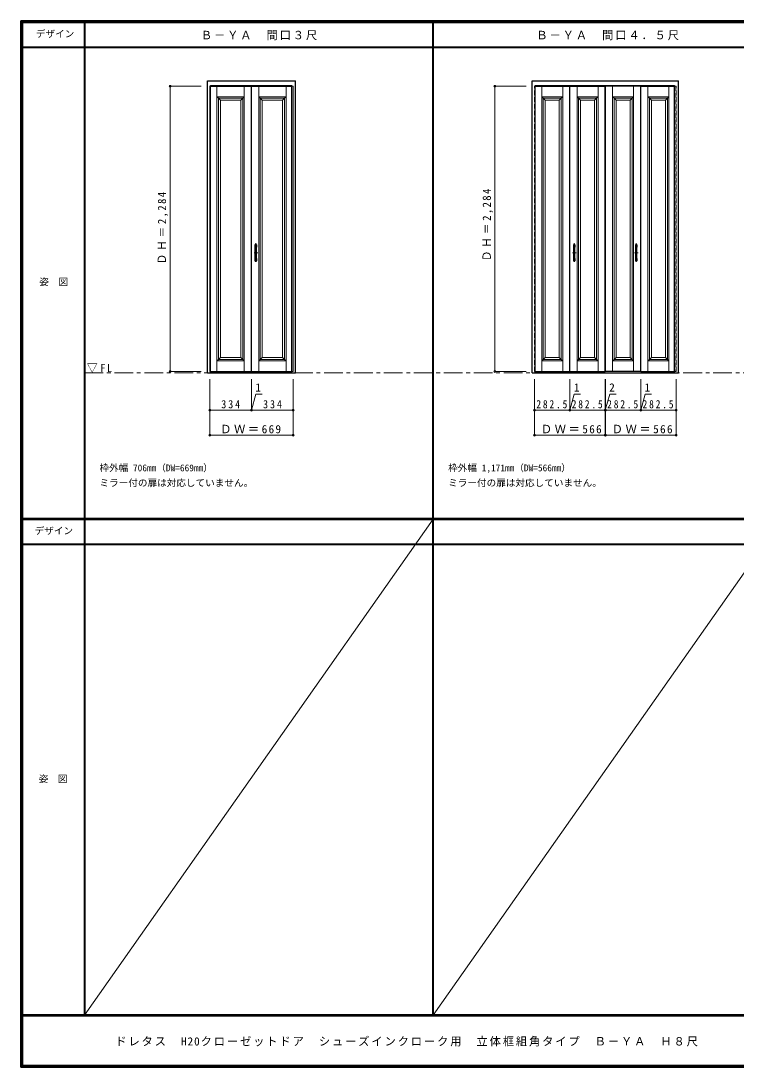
# Model space of a CAD drawing. Units: millimetres, scale not verified. Extents: x -6000 to 5700, y -4307 to 4260.
# Drawn here: x -6000 to -267, y -4205 to 4175 of the extents above; entities that cross this region are included whole.
import ezdxf
from ezdxf.enums import TextEntityAlignment as Align

# ---------------------------------------------------------------- set-up
doc = ezdxf.new("R2010")
doc.units = ezdxf.units.MM
doc.header["$LTSCALE"] = 30
doc.header["$PDMODE"] = 32
doc.header["$PDSIZE"] = 15
doc.linetypes.add('CHAIN1', pattern=[8, 5, -1, 1, -1])
doc.linetypes.add('DASHED1', pattern=[1.8, 1.2, -0.6])
for name, color, linetype, lineweight in [('0-1_通り芯', 4, 'CHAIN1', 9), ('0-2_扉', 3, 'Continuous', 25), ('0-3_仕上げ', 7, 'Continuous', 18), ('0-4_枠', 3, 'Continuous', 25), ('0-7_取手', 7, 'Continuous', 18), ('0-B_寸法', 7, 'Continuous', 9), ('F-1_枠', 6, 'Continuous', 40), ('F-A_文字', 7, 'Continuous', 18)]:
    doc.layers.add(name, color=color, linetype=linetype, lineweight=lineweight)
doc.layers.add('0-A_文字', color=7, linetype='Continuous')
doc.styles.add('ＭＳ ゴシック', font='')
doc.styles.get('ＭＳ ゴシック').set_extended_font_data('MS Gothic')

msp = doc.modelspace()

# ---------------------------------------------------------------- linework, layer by layer
at = {"layer": '0-1_通り芯'}
for p, q in [((-4116, 2394.5), (-4116, 2240.5)), ((-1563.77, 2394.5), (-1563.77, 2240.5)), ((-1066.77, 2394.5), (-1066.77, 2240.5)), ((-4101, 2317.5), (-4131, 2317.5)), ((-1548.77, 2317.5), (-1578.77, 2317.5)), ((-1081.77, 2317.5), (-1051.77, 2317.5))]:
    msp.add_line(p, q, dxfattribs=at)
at = {"layer": '0-1_通り芯', "color": 7, "lineweight": 18}
msp.add_line((-5490, 1356), (2895, 1356), dxfattribs=at)
at = {"layer": '0-2_扉', "color": 4, "linetype": 'DASHED1', "lineweight": 9}
for p, q in [((-4486, 1367.5), (-4486, 3651.5)), ((-4480.5, 3651.5), (-4486, 3651.5)), ((-3828.5, 3651.5), (-3817, 3651.5)), ((-3817, 1367.5), (-3817, 3651.5)), ((-1882.27, 1367.5), (-1882.27, 3651.5)), ((-1876.77, 3651.5), (-1882.27, 3651.5)), ((-759.77, 3651.5), (-748.27, 3651.5)), ((-748.27, 1367.5), (-748.27, 3651.5)), ((-4480.5, 1367.5), (-4486, 1367.5)), ((-3828.5, 1367.5), (-3817, 1367.5)), ((-1876.77, 1367.5), (-1882.27, 1367.5)), ((-759.77, 1367.5), (-748.27, 1367.5))]:
    msp.add_line(p, q, dxfattribs=at)
at = {"layer": '0-2_扉', "color": 7, "linetype": 'DASHED1', "lineweight": 18}
for p, q in [((-4484.59, 3651.5), (-4484.59, 1367.5)), ((-3818.41, 3651.5), (-3818.41, 1367.5)), ((-1880.86, 3651.5), (-1880.86, 1367.5)), ((-749.69, 3651.5), (-749.69, 1367.5))]:
    msp.add_line(p, q, dxfattribs=at)
at = {"layer": '0-2_扉'}
for p, q in [((-4480.5, 3651.5), (-4152, 3651.5)), ((-4152, 1367.5), (-4152, 3651.5)), ((-4151, 1367.5), (-4151, 3651.5)), ((-4151, 3651.5), (-3828.5, 3651.5)), ((-1876.77, 3651.5), (-1599.77, 3651.5)), ((-1599.77, 1367.5), (-1599.77, 3651.5)), ((-1598.77, 3651.5), (-1316.27, 3651.5)), ((-1598.77, 1367.5), (-1598.77, 3651.5)), ((-1316.27, 1367.5), (-1316.27, 3651.5)), ((-1031.77, 3651.5), (-1314.27, 3651.5)), ((-1031.77, 1367.5), (-1031.77, 3651.5)), ((-1030.77, 1367.5), (-1030.77, 3651.5)), ((-1030.77, 3651.5), (-759.77, 3651.5)), ((-4480.5, 1367.5), (-4152, 1367.5)), ((-4151, 1367.5), (-3828.5, 1367.5)), ((-1876.77, 1367.5), (-1599.77, 1367.5)), ((-1598.77, 1367.5), (-1316.27, 1367.5)), ((-1030.77, 1367.5), (-759.77, 1367.5))]:
    msp.add_line(p, q, dxfattribs=at)
msp.add_lwpolyline([(-1031.77, 1367.5), (-1314.27, 1367.5), (-1314.27, 3651.5)], dxfattribs=at)
at = {"layer": '0-3_仕上げ'}
for p, q in [((-4429, 1367.5), (-4429, 3651.5)), ((-4209, 1367.5), (-4209, 3651.5)), ((-4094, 1367.5), (-4094, 3651.5)), ((-3874, 1367.5), (-3874, 3651.5)), ((-1825.27, 1367.5), (-1825.27, 3651.5)), ((-1656.77, 1367.5), (-1656.77, 3651.5)), ((-1541.77, 1367.5), (-1541.77, 3651.5)), ((-1373.27, 1367.5), (-1373.27, 3651.5)), ((-1257.27, 1367.5), (-1257.27, 3651.5)), ((-1088.77, 1367.5), (-1088.77, 3651.5)), ((-973.77, 1367.5), (-973.77, 3651.5)), ((-805.27, 1367.5), (-805.27, 3651.5)), ((-4417, 3555.5), (-4429, 3567.5)), ((-4429, 3567.5), (-4209, 3567.5)), ((-4417, 3555.5), (-4221, 3555.5)), ((-4417, 1463.5), (-4417, 3555.5)), ((-4401, 3539.5), (-4237, 3539.5)), ((-4209, 3567.5), (-4221, 3555.5)), ((-4221, 1463.5), (-4221, 3555.5)), ((-4082, 3555.5), (-4094, 3567.5)), ((-4094, 3567.5), (-3874, 3567.5)), ((-4082, 3555.5), (-3886, 3555.5)), ((-4082, 1463.5), (-4082, 3555.5)), ((-4066, 3539.5), (-3902, 3539.5)), ((-3874, 3567.5), (-3886, 3555.5)), ((-3886, 1463.5), (-3886, 3555.5)), ((-1813.27, 3555.5), (-1825.27, 3567.5)), ((-1825.27, 3567.5), (-1656.77, 3567.5)), ((-1813.27, 3555.5), (-1668.77, 3555.5)), ((-1813.27, 1463.5), (-1813.27, 3555.5)), ((-1797.27, 3539.5), (-1807.74, 3549.96)), ((-1797.27, 1479.5), (-1797.27, 3539.5)), ((-1684.77, 1479.5), (-1684.77, 3539.5)), ((-1656.77, 3567.5), (-1668.77, 3555.5)), ((-1668.77, 1463.5), (-1668.77, 3555.5)), ((-1529.77, 3555.5), (-1541.77, 3567.5)), ((-1541.77, 3567.5), (-1373.27, 3567.5)), ((-1529.77, 3555.5), (-1385.27, 3555.5)), ((-1529.77, 1463.5), (-1529.77, 3555.5)), ((-1513.77, 3539.5), (-1524.24, 3549.96)), ((-1513.77, 1479.5), (-1513.77, 3539.5)), ((-1401.27, 1479.5), (-1401.27, 3539.5)), ((-1373.27, 3567.5), (-1385.27, 3555.5)), ((-1385.27, 1463.5), (-1385.27, 3555.5)), ((-1245.27, 3555.5), (-1257.27, 3567.5)), ((-1257.27, 3567.5), (-1088.77, 3567.5)), ((-1245.27, 3555.5), (-1100.77, 3555.5)), ((-1245.27, 1463.5), (-1245.27, 3555.5)), ((-1229.27, 3539.5), (-1239.74, 3549.96)), ((-1229.27, 1479.5), (-1229.27, 3539.5)), ((-1116.77, 1479.5), (-1116.77, 3539.5)), ((-1088.77, 3567.5), (-1100.77, 3555.5)), ((-1100.77, 1463.5), (-1100.77, 3555.5)), ((-961.77, 3555.5), (-973.77, 3567.5)), ((-973.77, 3567.5), (-805.27, 3567.5)), ((-961.77, 3555.5), (-817.27, 3555.5)), ((-961.77, 1463.5), (-961.77, 3555.5)), ((-945.77, 3539.5), (-956.24, 3549.96)), ((-945.77, 1479.5), (-945.77, 3539.5)), ((-833.27, 1479.5), (-833.27, 3539.5)), ((-805.27, 3567.5), (-817.27, 3555.5)), ((-817.27, 1463.5), (-817.27, 3555.5)), ((-4417, 1463.5), (-4429, 1451.5)), ((-4429, 1451.5), (-4209, 1451.5)), ((-4417, 1463.5), (-4221, 1463.5)), ((-4401, 1479.5), (-4411.47, 1469.03)), ((-4221, 1463.5), (-4209, 1451.5)), ((-4082, 1463.5), (-4094, 1451.5)), ((-4094, 1451.5), (-3874, 1451.5)), ((-4082, 1463.5), (-3886, 1463.5)), ((-4066, 1479.5), (-4076.47, 1469.03)), ((-3886, 1463.5), (-3874, 1451.5)), ((-1813.27, 1463.5), (-1825.27, 1451.5)), ((-1825.27, 1451.5), (-1656.77, 1451.5)), ((-1813.27, 1463.5), (-1668.77, 1463.5)), ((-1797.27, 1479.5), (-1807.74, 1469.03)), ((-1668.77, 1463.5), (-1656.77, 1451.5)), ((-1529.77, 1463.5), (-1541.77, 1451.5)), ((-1541.77, 1451.5), (-1373.27, 1451.5)), ((-1529.77, 1463.5), (-1385.27, 1463.5)), ((-1513.77, 1479.5), (-1524.24, 1469.03)), ((-1385.27, 1463.5), (-1373.27, 1451.5)), ((-1245.27, 1463.5), (-1257.27, 1451.5)), ((-1257.27, 1451.5), (-1088.77, 1451.5)), ((-1245.27, 1463.5), (-1100.77, 1463.5)), ((-1229.27, 1479.5), (-1239.74, 1469.03)), ((-1100.77, 1463.5), (-1088.77, 1451.5)), ((-961.77, 1463.5), (-973.77, 1451.5)), ((-973.77, 1451.5), (-805.27, 1451.5)), ((-961.77, 1463.5), (-817.27, 1463.5)), ((-945.77, 1479.5), (-956.24, 1469.03)), ((-817.27, 1463.5), (-805.27, 1451.5))]:
    msp.add_line(p, q, dxfattribs=at)
for points in [[(-4401, 1479.5), (-4401, 3539.5), (-4411.47, 3549.96)], [(-4237, 1479.5), (-4237, 3539.5), (-4226.7, 3549.8)], [(-4066, 1479.5), (-4066, 3539.5), (-4076.47, 3549.96)], [(-3902, 1479.5), (-3902, 3539.5), (-3891.7, 3549.8)], [(-1797.27, 3539.5), (-1684.77, 3539.5), (-1674.47, 3549.8)], [(-1513.77, 3539.5), (-1401.27, 3539.5), (-1390.97, 3549.8)], [(-1229.27, 3539.5), (-1116.77, 3539.5), (-1106.47, 3549.8)], [(-945.77, 3539.5), (-833.27, 3539.5), (-822.97, 3549.8)], [(-4401, 1479.5), (-4237, 1479.5), (-4226.7, 1469.2)], [(-4066, 1479.5), (-3902, 1479.5), (-3891.7, 1469.2)], [(-1797.27, 1479.5), (-1684.77, 1479.5), (-1674.47, 1469.2)], [(-1513.77, 1479.5), (-1401.27, 1479.5), (-1390.97, 1469.2)], [(-1229.27, 1479.5), (-1116.77, 1479.5), (-1106.47, 1469.2)], [(-945.77, 1479.5), (-833.27, 1479.5), (-822.97, 1469.2)]]:
    msp.add_lwpolyline(points, dxfattribs=at)
at = {"layer": '0-4_枠'}
for p, q in [((-4504.5, 1356), (-4504.5, 3695)), ((-4504.5, 3695), (-3798.5, 3695)), ((-3798.5, 1356), (-3798.5, 3695)), ((-1900.77, 1356), (-1900.77, 3695)), ((-1900.77, 3695), (-729.77, 3695)), ((-729.77, 1356), (-729.77, 3695)), ((-4480.5, 1356), (-4480.5, 3659)), ((-4480.5, 3659), (-3828.5, 3659)), ((-3828.5, 1356), (-3828.5, 3659)), ((-1876.77, 1356), (-1876.77, 3659)), ((-1876.77, 3659), (-759.77, 3659)), ((-759.77, 1356), (-759.77, 3659)), ((-4504.5, 1356), (-3798.5, 1356)), ((-1900.77, 1356), (-729.77, 1356))]:
    msp.add_line(p, q, dxfattribs=at)
at = {"layer": '0-7_取手'}
for p, q in [((-4122, 2363.5), (-4122, 2381.5)), ((-4110, 2363.5), (-4110, 2381.5)), ((-1569.77, 2363.5), (-1569.77, 2381.5)), ((-1569.77, 2363.5), (-1569.77, 2381.5)), ((-1557.77, 2363.5), (-1557.77, 2381.5)), ((-1557.77, 2363.5), (-1557.77, 2381.5)), ((-1072.77, 2363.5), (-1072.77, 2381.5)), ((-1072.77, 2363.5), (-1072.77, 2381.5)), ((-1060.77, 2363.5), (-1060.77, 2381.5)), ((-1060.77, 2363.5), (-1060.77, 2381.5)), ((-4122, 2253.5), (-4122, 2271.5)), ((-4110, 2253.5), (-4110, 2271.5)), ((-1569.77, 2253.5), (-1569.77, 2271.5)), ((-1569.77, 2253.5), (-1569.77, 2271.5)), ((-1557.77, 2253.5), (-1557.77, 2271.5)), ((-1557.77, 2253.5), (-1557.77, 2271.5)), ((-1072.77, 2253.5), (-1072.77, 2271.5)), ((-1072.77, 2253.5), (-1072.77, 2271.5)), ((-1060.77, 2253.5), (-1060.77, 2271.5)), ((-1060.77, 2253.5), (-1060.77, 2271.5))]:
    msp.add_line(p, q, dxfattribs=at)
at = {"layer": '0-7_取手', "color": 3, "lineweight": 25}
for p, q in [((-4121, 2251.5), (-4121, 2383.5)), ((-4112, 2384.5), (-4120, 2384.5)), ((-4111, 2251.5), (-4111, 2383.5)), ((-1568.77, 2251.5), (-1568.77, 2383.5)), ((-1568.77, 2251.5), (-1568.77, 2383.5)), ((-1559.77, 2384.5), (-1567.77, 2384.5)), ((-1559.77, 2384.5), (-1567.77, 2384.5)), ((-1558.77, 2251.5), (-1558.77, 2383.5)), ((-1558.77, 2251.5), (-1558.77, 2383.5)), ((-1071.77, 2251.5), (-1071.77, 2383.5)), ((-1071.77, 2251.5), (-1071.77, 2383.5)), ((-1070.77, 2384.5), (-1062.77, 2384.5)), ((-1070.77, 2384.5), (-1062.77, 2384.5)), ((-1061.77, 2251.5), (-1061.77, 2383.5)), ((-1061.77, 2251.5), (-1061.77, 2383.5)), ((-4120, 2250.5), (-4112, 2250.5)), ((-1567.77, 2250.5), (-1559.77, 2250.5)), ((-1567.77, 2250.5), (-1559.77, 2250.5)), ((-1062.77, 2250.5), (-1070.77, 2250.5)), ((-1062.77, 2250.5), (-1070.77, 2250.5))]:
    msp.add_line(p, q, dxfattribs=at)
at = {"layer": '0-7_取手'}
for centre, start, end in [((-4121, 2381.5), 90, 180), ((-4121, 2363.5), 180, 270), ((-4111, 2381.5), 0, 90), ((-4111, 2363.5), 270, 0), ((-1568.77, 2381.5), 90, 180), ((-1568.77, 2381.5), 90, 180), ((-1568.77, 2363.5), 180, 270), ((-1568.77, 2363.5), 180, 270), ((-1558.77, 2381.5), 0, 90), ((-1558.77, 2381.5), 0, 90), ((-1558.77, 2363.5), 270, 0), ((-1558.77, 2363.5), 270, 0), ((-1071.77, 2381.5), 90, 180), ((-1071.77, 2381.5), 90, 180), ((-1071.77, 2363.5), 180, 270), ((-1071.77, 2363.5), 180, 270), ((-1061.77, 2381.5), 0, 90), ((-1061.77, 2381.5), 0, 90), ((-1061.77, 2363.5), 270, 0), ((-1061.77, 2363.5), 270, 0), ((-4121, 2271.5), 90, 180), ((-4111, 2271.5), 0, 90), ((-1568.77, 2271.5), 90, 180), ((-1568.77, 2271.5), 90, 180), ((-1558.77, 2271.5), 0, 90), ((-1558.77, 2271.5), 0, 90), ((-1071.77, 2271.5), 90, 180), ((-1071.77, 2271.5), 90, 180), ((-1061.77, 2271.5), 0, 90), ((-1061.77, 2271.5), 0, 90), ((-4121, 2253.5), 180, 270), ((-4111, 2253.5), 270, 0), ((-1568.77, 2253.5), 180, 270), ((-1568.77, 2253.5), 180, 270), ((-1558.77, 2253.5), 270, 0), ((-1558.77, 2253.5), 270, 0), ((-1071.77, 2253.5), 180, 270), ((-1071.77, 2253.5), 180, 270), ((-1061.77, 2253.5), 270, 0), ((-1061.77, 2253.5), 270, 0)]:
    msp.add_arc(centre, 1, start, end, dxfattribs=at)
at = {"layer": '0-7_取手', "color": 3, "lineweight": 25}
for centre, start, end in [((-4120, 2383.5), 90, 180), ((-4112, 2383.5), 0, 90), ((-1567.77, 2383.5), 90, 180), ((-1567.77, 2383.5), 90, 180), ((-1559.77, 2383.5), 0, 90), ((-1559.77, 2383.5), 0, 90), ((-1070.77, 2383.5), 90, 180), ((-1070.77, 2383.5), 90, 180), ((-1062.77, 2383.5), 0, 90), ((-1062.77, 2383.5), 0, 90), ((-4120, 2251.5), 180, 270), ((-4112, 2251.5), 270, 0), ((-1567.77, 2251.5), 180, 270), ((-1567.77, 2251.5), 180, 270), ((-1559.77, 2251.5), 270, 0), ((-1559.77, 2251.5), 270, 0), ((-1070.77, 2251.5), 180, 270), ((-1070.77, 2251.5), 180, 270), ((-1062.77, 2251.5), 270, 0), ((-1062.77, 2251.5), 270, 0)]:
    msp.add_arc(centre, 1, start, end, dxfattribs=at)
at = {"layer": '0-B_寸法', "color": 4}
for p, q in [((-4804.5, 3651.5), (-4554.5, 3651.5)), ((-4804.5, 3651.5), (-4804.5, 1367.5)), ((-2200.77, 3651.5), (-2200.77, 1367.5)), ((-2200.77, 3651.5), (-1950.77, 3651.5)), ((-4804.5, 1367.5), (-4554.5, 1367.5)), ((-2200.77, 1367.5), (-1950.77, 1367.5)), ((-4486, 856), (-4486, 1306)), ((-4152, 1056), (-4152, 1306)), ((-3817, 856), (-3817, 1306)), ((-1882.27, 856), (-1882.27, 1306)), ((-1599.77, 1056), (-1599.77, 1306)), ((-1316.27, 856), (-1316.27, 1306)), ((-1314.27, 856), (-1314.27, 1306)), ((-1031.77, 1056), (-1031.77, 1306)), ((-748.27, 856), (-748.27, 1306)), ((-1315.27, 1056), (-1280.32, 1186.43)), ((-1280.32, 1186.43), (-1229.54, 1186.43)), ((-4486, 1056), (-4152, 1056)), ((-4151, 1056), (-3817, 1056)), ((-1882.27, 1056), (-1599.77, 1056)), ((-1598.77, 1056), (-1316.27, 1056)), ((-1316.27, 1056), (-1314.27, 1056)), ((-1314.27, 1056), (-1031.77, 1056)), ((-1030.77, 1056), (-748.27, 1056)), ((-4486, 856), (-3817, 856)), ((-1882.27, 856), (-1316.27, 856)), ((-1314.27, 856), (-748.27, 856))]:
    msp.add_line(p, q, dxfattribs=at)
for points in [[(-4152, 1056), (-4151, 1056), (-4151, 1306)], [(-1599.77, 1056), (-1598.77, 1056), (-1598.77, 1306)], [(-1031.77, 1056), (-1030.77, 1056), (-1030.77, 1306)], [(-4151.5, 1056), (-4116.55, 1186.43), (-4065.77, 1186.43)], [(-1599.27, 1056), (-1564.32, 1186.43), (-1513.54, 1186.43)], [(-1031.27, 1056), (-996.32, 1186.43), (-945.54, 1186.43)]]:
    msp.add_lwpolyline(points, dxfattribs=at)
at = {"layer": '0-B_寸法'}
for p in [(-4804.5, 3651.5), (-2200.77, 3651.5), (-4804.5, 1367.5), (-2200.77, 1367.5), (-4486, 1056), (-4152, 1056), (-4151, 1056), (-3817, 1056), (-1882.27, 1056), (-1599.77, 1056), (-1598.77, 1056), (-1316.27, 1056), (-1314.27, 1056), (-1031.77, 1056), (-1030.77, 1056), (-748.27, 1056), (-4486, 856), (-3817, 856), (-1882.27, 856), (-1316.27, 856), (-1314.27, 856), (-748.27, 856)]:
    msp.add_point(p, dxfattribs=at)
at = {"layer": 'F-1_枠'}
for p, q in [((-6000, 4175), (5700, 4175)), ((-6000, 4175), (-6000, -4205)), ((-6000, 4170), (5700, 4170)), ((-6000, 4165), (5700, 4165)), ((-5995, 4175), (-5995, -4205)), ((-5990, 4175), (-5990, -4205)), ((-5490, 4175), (-5490, -3790)), ((-2695, -3790), (-2695, 4175)), ((-6000, 3965), (5690, 3965)), ((-5990, 190.5), (5690, 190.5)), ((-5990, 187.5), (5690, 187.5)), ((-5990, 184.5), (5690, 184.5)), ((-5990, -15.5), (5690, -15.5)), ((5700, -3790), (-6000, -3790)), ((5700, -3795), (-6000, -3795)), ((5700, -4195), (-6000, -4195)), ((5700, -4200), (-6000, -4200)), ((5700, -4205), (-6000, -4205))]:
    msp.add_line(p, q, dxfattribs=at)
at = {"layer": 'F-A_文字'}
for p, q in [((-2695, 184.5), (-5490, -3790)), ((100, 184.5), (-2695, -3790))]:
    msp.add_line(p, q, dxfattribs=at)

# ---------------------------------------------------------------- texts
at = {"layer": '0-1_通り芯', "color": 7, "insert": (-5471.25, 1356), "char_height": 65.98, "attachment_point": 7, "style": 'ＭＳ ゴシック'}
msp.add_mtext('\\T1.26;\\W0.95;▽FL', dxfattribs=at)
at = {"layer": '0-A_文字', "style": 'ＭＳ ゴシック'}
for s, p in [('枠外幅 706mm（DW=669mm）', (-5370, 550.5)), ('枠外幅 1,171mm（DW=566mm）', (-2575, 550.5)), ('ミラー付の扉は対応していません。', (-5370, 430.5)), ('ミラー付の扉は対応していません。', (-2575, 430.5))]:
    msp.add_text(s, height=54.99, dxfattribs=at).set_placement(p, align=Align.BOTTOM_LEFT)
at = {"layer": '0-A_文字', "char_height": 65.98, "attachment_point": 7, "style": 'ＭＳ ゴシック'}
for s, insert in [('\\T1.17;Ｂ－ＹＡ\u3000間口３尺', (-4557.5, 4020)), ('\\T1.17;Ｂ－ＹＡ\u3000間口４．５尺', (-1867.5, 4020))]:
    msp.add_mtext(s, dxfattribs=dict(at, insert=insert))
at = {"layer": '0-B_寸法', "style": 'ＭＳ ゴシック'}
for s, p in [('1', (-4120.3, 1186.43)), ('1', (-1568.07, 1186.43)), ('2', (-1284.07, 1186.43)), ('1', (-1000.07, 1186.43))]:
    msp.add_text(s, height=65.98, dxfattribs=at).set_placement(p, align=Align.BOTTOM_LEFT)
at = {"layer": '0-B_寸法', "char_height": 65.98, "attachment_point": 7, "rotation": 90, "style": 'ＭＳ ゴシック'}
for insert in [(-4819.5, 2224.5), (-2215.77, 2250.5)]:
    msp.add_mtext('\\T1.26;\\W0.95;ＤＨ＝2,284', dxfattribs=dict(at, insert=insert))
at = {"layer": '0-B_寸法', "char_height": 65.98, "attachment_point": 7, "style": 'ＭＳ ゴシック'}
for s, insert in [('\\T1.38;\\W0.9;334', (-4394, 1071)), ('\\T1.38;\\W0.9;334', (-4059, 1071)), ('\\T1.38;\\W0.85;282.5', (-1868.52, 1071)), ('\\T1.38;\\W0.85;282.5', (-1585.02, 1071)), ('\\T1.38;\\W0.85;282.5', (-1300.52, 1071)), ('\\T1.38;\\W0.85;282.5', (-1017.02, 1071)), ('\\T1.23;ＤＷ＝669', (-4402, 871)), ('\\T1.23;ＤＷ＝566', (-1831.77, 871)), ('\\T1.23;ＤＷ＝566', (-1263.77, 871))]:
    msp.add_mtext(s, dxfattribs=dict(at, insert=insert))
at = {"layer": 'F-A_文字', "style": 'ＭＳ ゴシック'}
for s, p in [('デザイン', (-5880, 4027.5)), ('姿\u3000図', (-5852.5, 2040.25)), ('デザイン', (-5890, 47)), ('姿\u3000図', (-5857.5, -1940.25))]:
    msp.add_text(s, height=54.99, dxfattribs=at).set_placement(p, align=Align.BOTTOM_LEFT)
at = {"layer": 'F-A_文字', "insert": (-5243.1, -4040), "char_height": 65.98, "attachment_point": 7, "style": 'ＭＳ ゴシック'}
msp.add_mtext('\\T1.17;ドレタス\u3000H20クローゼットドア\u3000シューズインクローク用\u3000立体框組角タイプ\u3000Ｂ－ＹＡ\u3000Ｈ８尺', dxfattribs=at)

doc.saveas('drawing.dxf')
